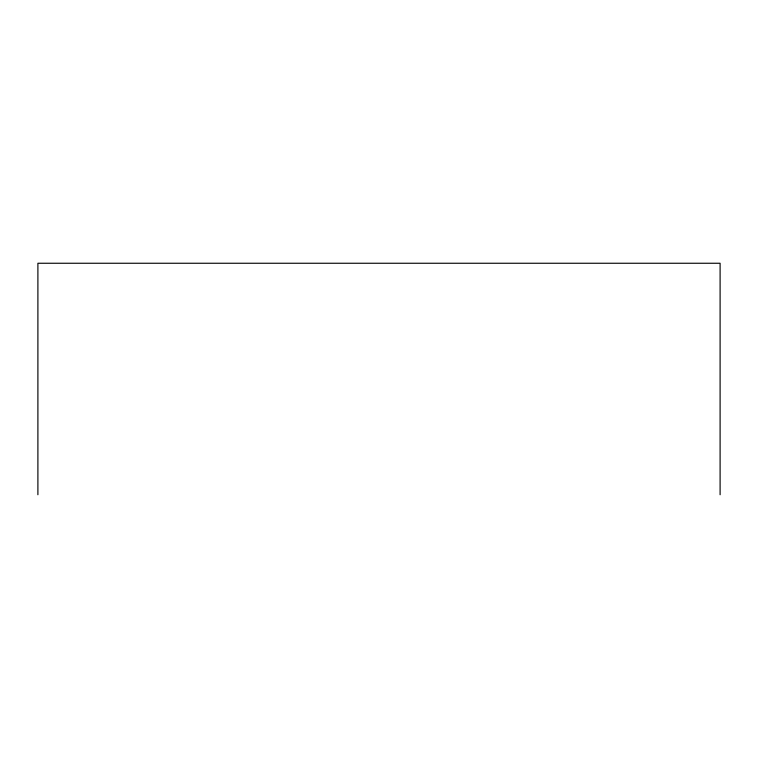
<?xml version="1.0" encoding="UTF-8"?>
<svg xmlns="http://www.w3.org/2000/svg" width="758" height="758" viewBox="0 0 758 758"><rect width="100%" height="100%" fill="white"/><g stroke="black" fill="none" stroke-linecap="round" stroke-linejoin="round"><path stroke-width="1.14" d="M720.1 494.747L720.1 263.253L37.9 263.253L37.9 494.747"/></g></svg>
